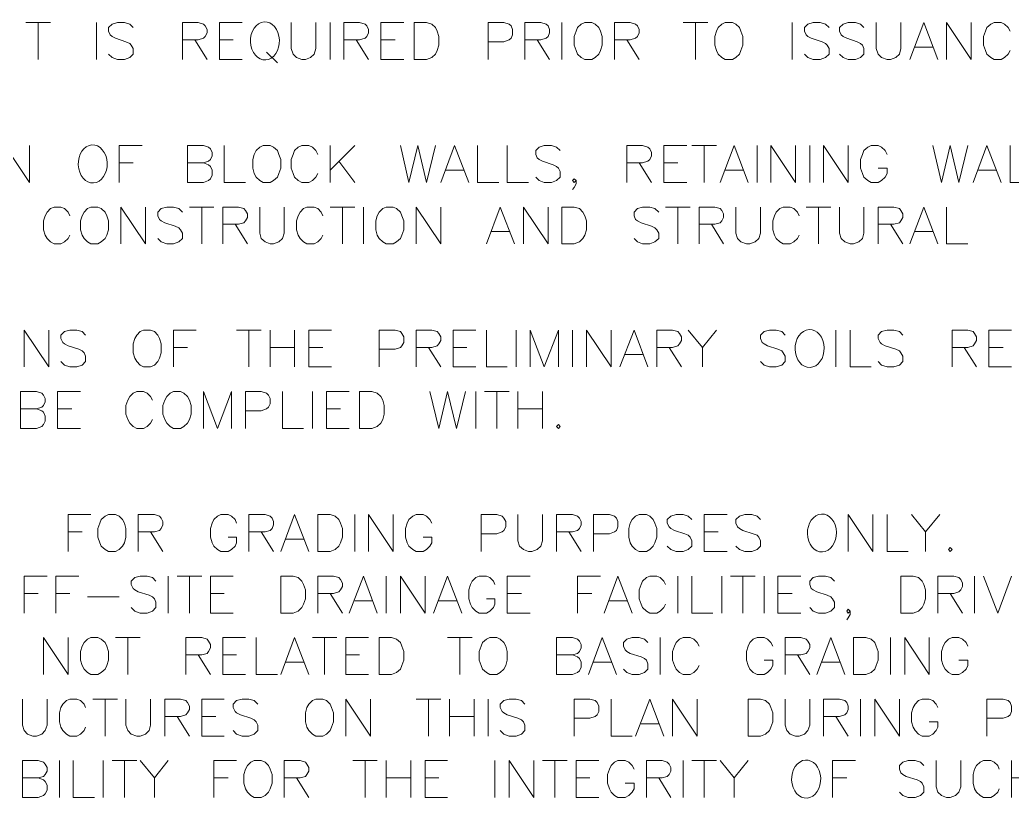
# Model space of a CAD drawing. Header units: millimetres. Extents: x -419 to 20046, y -14642 to 2638.
# Drawn here: x 3711.088 to 3713.239, y 917.948 to 919.64 of the extents above; entities that cross this region are included whole.
import ezdxf

# ---------------------------------------------------------------- set-up
doc = ezdxf.new("R2010")
doc.units = ezdxf.units.MM
doc.layers.add('PDF10_----TX03', color=7, linetype='Continuous')

msp = doc.modelspace()

# ---------------------------------------------------------------- linework, layer by layer
at = {"layer": 'PDF10_----TX03', "lineweight": 20}
for points in [[(3711.1013, 919.6342), (3711.1546, 919.6342)], [(3711.128, 919.6342), (3711.128, 919.5542)], [(3711.2538, 919.6342), (3711.2538, 919.5542)], [(3711.3338, 919.6234), (3711.3263, 919.6309), (3711.3146, 919.6342), (3711.2996, 919.6342), (3711.288, 919.6309), (3711.2805, 919.6234), (3711.2805, 919.6151), (3711.2838, 919.6076), (3711.288, 919.6042), (3711.2955, 919.6001), (3711.318, 919.5926), (3711.3263, 919.5884), (3711.3296, 919.5851), (3711.3338, 919.5776), (3711.3338, 919.5659), (3711.3263, 919.5584), (3711.3146, 919.5542), (3711.2996, 919.5542), (3711.288, 919.5584), (3711.2805, 919.5659)], [(3711.4405, 919.5542), (3711.4405, 919.6342), (3711.4747, 919.6342), (3711.4863, 919.6309), (3711.4897, 919.6267), (3711.4938, 919.6192), (3711.4938, 919.6117), (3711.4897, 919.6042), (3711.4863, 919.6001), (3711.4747, 919.5967), (3711.4405, 919.5967)], [(3711.5697, 919.5542), (3711.5205, 919.5542), (3711.5205, 919.6342), (3711.5697, 919.6342)], [(3711.6763, 919.6342), (3711.6763, 919.5776), (3711.6805, 919.5659), (3711.688, 919.5584), (3711.6997, 919.5542), (3711.7072, 919.5542), (3711.718, 919.5584), (3711.7263, 919.5659), (3711.7297, 919.5776), (3711.7297, 919.6342)], [(3711.7605, 919.6342), (3711.7605, 919.5542)], [(3711.7905, 919.5542), (3711.7905, 919.6342), (3711.8247, 919.6342), (3711.8364, 919.6309), (3711.8405, 919.6267), (3711.8439, 919.6192), (3711.8439, 919.6117), (3711.8405, 919.6042), (3711.8364, 919.6001), (3711.8247, 919.5967), (3711.7905, 919.5967)], [(3711.9205, 919.5542), (3711.8705, 919.5542), (3711.8705, 919.6342), (3711.9205, 919.6342)], [(3712.103, 919.5542), (3712.103, 919.6342), (3712.1372, 919.6342), (3712.1489, 919.6309), (3712.153, 919.6267), (3712.1564, 919.6192), (3712.1564, 919.6076), (3712.153, 919.6001), (3712.1489, 919.5967), (3712.1372, 919.5926), (3712.103, 919.5926)], [(3712.1831, 919.5542), (3712.1831, 919.6342), (3712.2172, 919.6342), (3712.2289, 919.6309), (3712.2331, 919.6267), (3712.2364, 919.6192), (3712.2364, 919.6117), (3712.2331, 919.6042), (3712.2289, 919.6001), (3712.2172, 919.5967), (3712.1831, 919.5967)], [(3712.2631, 919.6342), (3712.2631, 919.5542)], [(3712.3772, 919.5542), (3712.3772, 919.6342), (3712.4114, 919.6342), (3712.4231, 919.6309), (3712.4272, 919.6267), (3712.4306, 919.6192), (3712.4306, 919.6117), (3712.4272, 919.6042), (3712.4231, 919.6001), (3712.4114, 919.5967), (3712.3772, 919.5967)], [(3712.5264, 919.6342), (3712.5797, 919.6342)], [(3712.5531, 919.6342), (3712.5531, 919.5542)], [(3712.7623, 919.6342), (3712.7623, 919.5542)], [(3712.8423, 919.6234), (3712.8348, 919.6309), (3712.8231, 919.6342), (3712.8081, 919.6342), (3712.7964, 919.6309), (3712.7889, 919.6234), (3712.7889, 919.6151), (3712.7931, 919.6076), (3712.7964, 919.6042), (3712.8039, 919.6001), (3712.8273, 919.5926), (3712.8348, 919.5884), (3712.8381, 919.5851), (3712.8423, 919.5776), (3712.8423, 919.5659), (3712.8348, 919.5584), (3712.8231, 919.5542), (3712.8081, 919.5542), (3712.7964, 919.5584), (3712.7889, 919.5659)], [(3712.9181, 919.6234), (3712.9106, 919.6309), (3712.8998, 919.6342), (3712.8839, 919.6342), (3712.8731, 919.6309), (3712.8648, 919.6234), (3712.8648, 919.6151), (3712.8689, 919.6076), (3712.8731, 919.6042), (3712.8806, 919.6001), (3712.9031, 919.5926), (3712.9106, 919.5884), (3712.9148, 919.5851), (3712.9181, 919.5776), (3712.9181, 919.5659), (3712.9106, 919.5584), (3712.8998, 919.5542), (3712.8839, 919.5542), (3712.8731, 919.5584), (3712.8648, 919.5659)], [(3712.9448, 919.6342), (3712.9448, 919.5776), (3712.9489, 919.5659), (3712.9564, 919.5584), (3712.9681, 919.5542), (3712.9756, 919.5542), (3712.9873, 919.5584), (3712.9948, 919.5659), (3712.9981, 919.5776), (3712.9981, 919.6342)], [(3713.0173, 919.5542), (3713.0481, 919.6342), (3713.0781, 919.5542)], [(3713.0973, 919.5542), (3713.0973, 919.6342), (3713.1506, 919.5542), (3713.1506, 919.6342)], [(3713.2348, 919.6151), (3713.2306, 919.6234), (3713.2231, 919.6309), (3713.2156, 919.6342), (3713.2006, 919.6342), (3713.1931, 919.6309), (3713.1848, 919.6234), (3713.1815, 919.6151), (3713.1773, 919.6042), (3713.1773, 919.5851), (3713.1815, 919.5734), (3713.1848, 919.5659), (3713.1931, 919.5584), (3713.2006, 919.5542), (3713.2156, 919.5542), (3713.2231, 919.5584), (3713.2306, 919.5659), (3713.2348, 919.5734)], [(3711.4672, 919.5967), (3711.4938, 919.5542)], [(3711.5205, 919.5967), (3711.5505, 919.5967)], [(3711.8172, 919.5967), (3711.8439, 919.5542)], [(3711.8705, 919.5967), (3711.9014, 919.5967)], [(3712.2097, 919.5967), (3712.2364, 919.5542)], [(3712.4039, 919.5967), (3712.4306, 919.5542)], [(3711.623, 919.5701), (3711.6463, 919.5467)], [(3713.029, 919.5809), (3713.0673, 919.5809)], [(3711.0555, 919.2875), (3711.0555, 919.3675), (3711.1088, 919.2875), (3711.1088, 919.3675)], [(3711.303, 919.2875), (3711.303, 919.3675), (3711.353, 919.3675)], [(3711.4863, 919.33), (3711.4972, 919.3259), (3711.5013, 919.3217), (3711.5047, 919.3142), (3711.5047, 919.3034), (3711.5013, 919.295), (3711.4972, 919.2917), (3711.4863, 919.2875), (3711.4513, 919.2875), (3711.4513, 919.3675), (3711.4863, 919.3675), (3711.4972, 919.3642), (3711.5013, 919.36), (3711.5047, 919.3525), (3711.5047, 919.345), (3711.5013, 919.3375), (3711.4972, 919.3334), (3711.4863, 919.33), (3711.4513, 919.33)], [(3711.5313, 919.3675), (3711.5313, 919.2875), (3711.5772, 919.2875)], [(3711.7338, 919.3484), (3711.7297, 919.3567), (3711.7222, 919.3642), (3711.7147, 919.3675), (3711.6997, 919.3675), (3711.6913, 919.3642), (3711.6838, 919.3567), (3711.6805, 919.3484), (3711.6763, 919.3375), (3711.6763, 919.3184), (3711.6805, 919.3067), (3711.6838, 919.2992), (3711.6913, 919.2917), (3711.6997, 919.2875), (3711.7147, 919.2875), (3711.7222, 919.2917), (3711.7297, 919.2992), (3711.7338, 919.3067)], [(3711.7605, 919.3675), (3711.7605, 919.2875)], [(3711.8139, 919.3675), (3711.7605, 919.3142)], [(3711.913, 919.3675), (3711.9314, 919.2875), (3711.9505, 919.3675), (3711.9697, 919.2875), (3711.9889, 919.3675)], [(3712.0005, 919.2875), (3712.0305, 919.3675), (3712.0614, 919.2875)], [(3712.0805, 919.3675), (3712.0805, 919.2875), (3712.1264, 919.2875)], [(3712.1447, 919.3675), (3712.1447, 919.2875), (3712.1906, 919.2875)], [(3712.2597, 919.3567), (3712.2514, 919.3642), (3712.2406, 919.3675), (3712.2247, 919.3675), (3712.2139, 919.3642), (3712.2064, 919.3567), (3712.2064, 919.3484), (3712.2097, 919.3409), (3712.2139, 919.3375), (3712.2214, 919.3334), (3712.2439, 919.3259), (3712.2514, 919.3217), (3712.2556, 919.3184), (3712.2597, 919.3109), (3712.2597, 919.2992), (3712.2514, 919.2917), (3712.2406, 919.2875), (3712.2247, 919.2875), (3712.2139, 919.2917), (3712.2064, 919.2992)], [(3712.4039, 919.2875), (3712.4039, 919.3675), (3712.4381, 919.3675), (3712.4497, 919.3642), (3712.4539, 919.36), (3712.4572, 919.3525), (3712.4572, 919.345), (3712.4539, 919.3375), (3712.4497, 919.3334), (3712.4381, 919.33), (3712.4039, 919.33)], [(3712.5339, 919.2875), (3712.4839, 919.2875), (3712.4839, 919.3675), (3712.5339, 919.3675)], [(3712.5447, 919.3675), (3712.5981, 919.3675)], [(3712.5714, 919.3675), (3712.5714, 919.2875)], [(3712.6064, 919.2875), (3712.6364, 919.3675), (3712.6673, 919.2875)], [(3712.6864, 919.3675), (3712.6864, 919.2875)], [(3712.7164, 919.2875), (3712.7164, 919.3675), (3712.7698, 919.2875), (3712.7698, 919.3675)], [(3712.8006, 919.3675), (3712.8006, 919.2875)], [(3712.8306, 919.2875), (3712.8306, 919.3675), (3712.8839, 919.2875), (3712.8839, 919.3675)], [(3712.9681, 919.3484), (3712.9639, 919.3567), (3712.9564, 919.3642), (3712.9489, 919.3675), (3712.9339, 919.3675), (3712.9264, 919.3642), (3712.9181, 919.3567), (3712.9148, 919.3484), (3712.9106, 919.3375), (3712.9106, 919.3184), (3712.9148, 919.3067), (3712.9181, 919.2992), (3712.9264, 919.2917), (3712.9339, 919.2875), (3712.9489, 919.2875), (3712.9564, 919.2917), (3712.9639, 919.2992), (3712.9681, 919.3067), (3712.9681, 919.3184), (3712.9489, 919.3184)], [(3713.0673, 919.3675), (3713.0865, 919.2875), (3713.1048, 919.3675), (3713.124, 919.2875), (3713.1431, 919.3675)], [(3713.1548, 919.2875), (3713.1848, 919.3675), (3713.2156, 919.2875)], [(3713.2348, 919.3675), (3713.2348, 919.2875), (3713.2806, 919.2875)], [(3711.303, 919.33), (3711.3338, 919.33)], [(3711.7797, 919.3334), (3711.8139, 919.2875)], [(3712.4306, 919.33), (3712.4572, 919.2875)], [(3712.4839, 919.33), (3712.5147, 919.33)], [(3712.0114, 919.3142), (3712.0497, 919.3142)], [(3712.6173, 919.3142), (3712.6556, 919.3142)], [(3713.1665, 919.3142), (3713.204, 919.3142)], [(3712.2939, 919.2917), (3712.2897, 919.2875), (3712.2864, 919.2917), (3712.2897, 919.295), (3712.2939, 919.2917), (3712.2939, 919.2842), (3712.2897, 919.2767), (3712.2864, 919.2725)], [(3711.1963, 919.215), (3711.193, 919.2234), (3711.1846, 919.2309), (3711.1771, 919.2342), (3711.1621, 919.2342), (3711.1546, 919.2309), (3711.1471, 919.2234), (3711.143, 919.215), (3711.1396, 919.2042), (3711.1396, 919.185), (3711.143, 919.1734), (3711.1471, 919.1659), (3711.1546, 919.1584), (3711.1621, 919.1542), (3711.1771, 919.1542), (3711.1846, 919.1584), (3711.193, 919.1659), (3711.1963, 919.1734)], [(3711.3071, 919.1542), (3711.3071, 919.2342), (3711.3605, 919.1542), (3711.3605, 919.2342)], [(3711.4405, 919.2234), (3711.433, 919.2309), (3711.4213, 919.2342), (3711.4063, 919.2342), (3711.3947, 919.2309), (3711.3872, 919.2234), (3711.3872, 919.215), (3711.3905, 919.2075), (3711.3947, 919.2042), (3711.4022, 919.2), (3711.4247, 919.1925), (3711.433, 919.1892), (3711.4363, 919.185), (3711.4405, 919.1775), (3711.4405, 919.1659), (3711.433, 919.1584), (3711.4213, 919.1542), (3711.4063, 919.1542), (3711.3947, 919.1584), (3711.3872, 919.1659)], [(3711.4555, 919.2342), (3711.5088, 919.2342)], [(3711.4822, 919.2342), (3711.4822, 919.1542)], [(3711.528, 919.1542), (3711.528, 919.2342), (3711.5622, 919.2342), (3711.5738, 919.2309), (3711.5772, 919.2267), (3711.5813, 919.2192), (3711.5813, 919.2117), (3711.5772, 919.2042), (3711.5738, 919.2), (3711.5622, 919.1967), (3711.528, 919.1967)], [(3711.608, 919.2342), (3711.608, 919.1775), (3711.6113, 919.1659), (3711.6197, 919.1584), (3711.6305, 919.1542), (3711.638, 919.1542), (3711.6497, 919.1584), (3711.6572, 919.1659), (3711.6613, 919.1775), (3711.6613, 919.2342)], [(3711.7447, 919.215), (3711.7413, 919.2234), (3711.7338, 919.2309), (3711.7263, 919.2342), (3711.7105, 919.2342), (3711.703, 919.2309), (3711.6955, 919.2234), (3711.6913, 919.215), (3711.688, 919.2042), (3711.688, 919.185), (3711.6913, 919.1734), (3711.6955, 919.1659), (3711.703, 919.1584), (3711.7105, 919.1542), (3711.7263, 919.1542), (3711.7338, 919.1584), (3711.7413, 919.1659), (3711.7447, 919.1734)], [(3711.7605, 919.2342), (3711.8139, 919.2342)], [(3711.7872, 919.2342), (3711.7872, 919.1542)], [(3711.833, 919.2342), (3711.833, 919.1542)], [(3711.9472, 919.1542), (3711.9472, 919.2342), (3712.0005, 919.1542), (3712.0005, 919.2342)], [(3712.0997, 919.1542), (3712.1297, 919.2342), (3712.1605, 919.1542)], [(3712.1797, 919.1542), (3712.1797, 919.2342), (3712.2331, 919.1542), (3712.2331, 919.2342)], [(3712.4731, 919.2234), (3712.4647, 919.2309), (3712.4539, 919.2342), (3712.4381, 919.2342), (3712.4272, 919.2309), (3712.4197, 919.2234), (3712.4197, 919.215), (3712.4231, 919.2075), (3712.4272, 919.2042), (3712.4347, 919.2), (3712.4572, 919.1925), (3712.4647, 919.1892), (3712.4689, 919.185), (3712.4731, 919.1775), (3712.4731, 919.1659), (3712.4647, 919.1584), (3712.4539, 919.1542), (3712.4381, 919.1542), (3712.4272, 919.1584), (3712.4197, 919.1659)], [(3712.4881, 919.2342), (3712.5414, 919.2342)], [(3712.5147, 919.2342), (3712.5147, 919.1542)], [(3712.5606, 919.1542), (3712.5606, 919.2342), (3712.5948, 919.2342), (3712.6064, 919.2309), (3712.6098, 919.2267), (3712.6139, 919.2192), (3712.6139, 919.2117), (3712.6098, 919.2042), (3712.6064, 919.2), (3712.5948, 919.1967), (3712.5606, 919.1967)], [(3712.6406, 919.2342), (3712.6406, 919.1775), (3712.6439, 919.1659), (3712.6514, 919.1584), (3712.6631, 919.1542), (3712.6706, 919.1542), (3712.6823, 919.1584), (3712.6898, 919.1659), (3712.6939, 919.1775), (3712.6939, 919.2342)], [(3712.7773, 919.215), (3712.7739, 919.2234), (3712.7664, 919.2309), (3712.7581, 919.2342), (3712.7431, 919.2342), (3712.7356, 919.2309), (3712.7281, 919.2234), (3712.7239, 919.215), (3712.7206, 919.2042), (3712.7206, 919.185), (3712.7239, 919.1734), (3712.7281, 919.1659), (3712.7356, 919.1584), (3712.7431, 919.1542), (3712.7581, 919.1542), (3712.7664, 919.1584), (3712.7739, 919.1659), (3712.7773, 919.1734)], [(3712.7931, 919.2342), (3712.8464, 919.2342)], [(3712.8198, 919.2342), (3712.8198, 919.1542)], [(3712.8648, 919.2342), (3712.8648, 919.1775), (3712.8689, 919.1659), (3712.8764, 919.1584), (3712.8881, 919.1542), (3712.8956, 919.1542), (3712.9073, 919.1584), (3712.9148, 919.1659), (3712.9181, 919.1775), (3712.9181, 919.2342)], [(3712.9489, 919.1542), (3712.9489, 919.2342), (3712.9831, 919.2342), (3712.9948, 919.2309), (3712.9981, 919.2267), (3713.0023, 919.2192), (3713.0023, 919.2117), (3712.9981, 919.2042), (3712.9948, 919.2), (3712.9831, 919.1967), (3712.9489, 919.1967)], [(3713.0173, 919.1542), (3713.0481, 919.2342), (3713.0781, 919.1542)], [(3713.0973, 919.2342), (3713.0973, 919.1542), (3713.1431, 919.1542)], [(3711.5547, 919.1967), (3711.5813, 919.1542)], [(3712.5872, 919.1967), (3712.6139, 919.1542)], [(3712.9756, 919.1967), (3713.0023, 919.1542)], [(3712.1105, 919.1809), (3712.1489, 919.1809)], [(3713.029, 919.1809), (3713.0673, 919.1809)], [(3711.0971, 918.8875), (3711.0971, 918.9675), (3711.1505, 918.8875), (3711.1505, 918.9675)], [(3711.2305, 918.9567), (3711.223, 918.9642), (3711.2113, 918.9675), (3711.1963, 918.9675), (3711.1846, 918.9642), (3711.1771, 918.9567), (3711.1771, 918.9492), (3711.1813, 918.9408), (3711.1846, 918.9375), (3711.193, 918.9333), (3711.2155, 918.9258), (3711.223, 918.9225), (3711.2271, 918.9183), (3711.2305, 918.9108), (3711.2305, 918.8992), (3711.223, 918.8917), (3711.2113, 918.8875), (3711.1963, 918.8875), (3711.1846, 918.8917), (3711.1771, 918.8992)], [(3711.4213, 918.8875), (3711.4213, 918.9675), (3711.4705, 918.9675)], [(3711.558, 918.9675), (3711.6113, 918.9675)], [(3711.5847, 918.9675), (3711.5847, 918.8875)], [(3711.6305, 918.9675), (3711.6305, 918.8875)], [(3711.6838, 918.9675), (3711.6838, 918.8875)], [(3711.7639, 918.8875), (3711.7147, 918.8875), (3711.7147, 918.9675), (3711.7639, 918.9675)], [(3711.8672, 918.8875), (3711.8672, 918.9675), (3711.9014, 918.9675), (3711.913, 918.9642), (3711.9164, 918.96), (3711.9205, 918.9525), (3711.9205, 918.9408), (3711.9164, 918.9333), (3711.913, 918.93), (3711.9014, 918.9258), (3711.8672, 918.9258)], [(3711.9472, 918.8875), (3711.9472, 918.9675), (3711.9814, 918.9675), (3711.993, 918.9642), (3711.9964, 918.96), (3712.0005, 918.9525), (3712.0005, 918.945), (3711.9964, 918.9375), (3711.993, 918.9333), (3711.9814, 918.93), (3711.9472, 918.93)], [(3712.0764, 918.8875), (3712.0272, 918.8875), (3712.0272, 918.9675), (3712.0764, 918.9675)], [(3712.0997, 918.9675), (3712.0997, 918.8875), (3712.1447, 918.8875)], [(3712.1639, 918.9675), (3712.1639, 918.8875)], [(3712.1947, 918.8875), (3712.1947, 918.9675), (3712.2247, 918.8875), (3712.2556, 918.9675), (3712.2556, 918.8875)], [(3712.2864, 918.9675), (3712.2864, 918.8875)], [(3712.3164, 918.8875), (3712.3164, 918.9675), (3712.3697, 918.8875), (3712.3697, 918.9675)], [(3712.3889, 918.8875), (3712.4197, 918.9675), (3712.4497, 918.8875)], [(3712.4689, 918.8875), (3712.4689, 918.9675), (3712.5031, 918.9675), (3712.5147, 918.9642), (3712.5181, 918.96), (3712.5222, 918.9525), (3712.5222, 918.945), (3712.5181, 918.9375), (3712.5147, 918.9333), (3712.5031, 918.93), (3712.4689, 918.93)], [(3712.5372, 918.9675), (3712.5681, 918.93), (3712.5681, 918.8875)], [(3712.5981, 918.9675), (3712.5681, 918.93)], [(3712.7473, 918.9567), (3712.7398, 918.9642), (3712.7281, 918.9675), (3712.7131, 918.9675), (3712.7014, 918.9642), (3712.6939, 918.9567), (3712.6939, 918.9492), (3712.6973, 918.9408), (3712.7014, 918.9375), (3712.7089, 918.9333), (3712.7314, 918.9258), (3712.7398, 918.9225), (3712.7431, 918.9183), (3712.7473, 918.9108), (3712.7473, 918.8992), (3712.7398, 918.8917), (3712.7281, 918.8875), (3712.7131, 918.8875), (3712.7014, 918.8917), (3712.6939, 918.8992)], [(3712.8573, 918.9675), (3712.8573, 918.8875)], [(3712.8881, 918.9675), (3712.8881, 918.8875), (3712.9339, 918.8875)], [(3713.0023, 918.9567), (3712.9948, 918.9642), (3712.9831, 918.9675), (3712.9681, 918.9675), (3712.9564, 918.9642), (3712.9489, 918.9567), (3712.9489, 918.9492), (3712.9531, 918.9408), (3712.9564, 918.9375), (3712.9639, 918.9333), (3712.9873, 918.9258), (3712.9948, 918.9225), (3712.9981, 918.9183), (3713.0023, 918.9108), (3713.0023, 918.8992), (3712.9948, 918.8917), (3712.9831, 918.8875), (3712.9681, 918.8875), (3712.9564, 918.8917), (3712.9489, 918.8992)], [(3713.109, 918.8875), (3713.109, 918.9675), (3713.1431, 918.9675), (3713.1548, 918.9642), (3713.1581, 918.96), (3713.1623, 918.9525), (3713.1623, 918.945), (3713.1581, 918.9375), (3713.1548, 918.9333), (3713.1431, 918.93), (3713.109, 918.93)], [(3713.2381, 918.8875), (3713.189, 918.8875), (3713.189, 918.9675), (3713.2381, 918.9675)], [(3711.4213, 918.93), (3711.4513, 918.93)], [(3711.6305, 918.93), (3711.6838, 918.93)], [(3711.7147, 918.93), (3711.7447, 918.93)], [(3711.9739, 918.93), (3712.0005, 918.8875)], [(3712.0272, 918.93), (3712.0572, 918.93)], [(3712.4956, 918.93), (3712.5222, 918.8875)], [(3713.1356, 918.93), (3713.1623, 918.8875)], [(3713.189, 918.93), (3713.2198, 918.93)], [(3712.4006, 918.9142), (3712.4381, 918.9142)], [(3711.1238, 918.7967), (3711.1355, 918.7925), (3711.1396, 918.7892), (3711.143, 918.7808), (3711.143, 918.77), (3711.1396, 918.7625), (3711.1355, 918.7583), (3711.1238, 918.7542), (3711.0896, 918.7542), (3711.0896, 918.8342), (3711.1238, 918.8342), (3711.1355, 918.8308), (3711.1396, 918.8267), (3711.143, 918.8192), (3711.143, 918.8117), (3711.1396, 918.8042), (3711.1355, 918.8), (3711.1238, 918.7967), (3711.0896, 918.7967)], [(3711.2196, 918.7542), (3711.1696, 918.7542), (3711.1696, 918.8342), (3711.2196, 918.8342)], [(3711.3755, 918.8158), (3711.3713, 918.8233), (3711.3638, 918.8308), (3711.3563, 918.8342), (3711.3413, 918.8342), (3711.3338, 918.8308), (3711.3263, 918.8233), (3711.3221, 918.8158), (3711.318, 918.8042), (3711.318, 918.785), (3711.3221, 918.7733), (3711.3263, 918.7658), (3711.3338, 918.7583), (3711.3413, 918.7542), (3711.3563, 918.7542), (3711.3638, 918.7583), (3711.3713, 918.7658), (3711.3755, 918.7733)], [(3711.4863, 918.7542), (3711.4863, 918.8342), (3711.5163, 918.7542), (3711.5472, 918.8342), (3711.5472, 918.7542)], [(3711.5772, 918.7542), (3711.5772, 918.8342), (3711.6113, 918.8342), (3711.623, 918.8308), (3711.6272, 918.8267), (3711.6305, 918.8192), (3711.6305, 918.8075), (3711.6272, 918.8), (3711.623, 918.7967), (3711.6113, 918.7925), (3711.5772, 918.7925)], [(3711.6572, 918.8342), (3711.6572, 918.7542), (3711.703, 918.7542)], [(3711.7222, 918.8342), (3711.7222, 918.7542)], [(3711.8022, 918.7542), (3711.753, 918.7542), (3711.753, 918.8342), (3711.8022, 918.8342)], [(3711.9772, 918.8342), (3711.9964, 918.7542), (3712.0155, 918.8342), (3712.0347, 918.7542), (3712.0539, 918.8342)], [(3712.0764, 918.8342), (3712.0764, 918.7542)], [(3712.0955, 918.8342), (3712.1489, 918.8342)], [(3712.1222, 918.8342), (3712.1222, 918.7542)], [(3712.168, 918.8342), (3712.168, 918.7542)], [(3712.2214, 918.8342), (3712.2214, 918.7542)], [(3711.1696, 918.7967), (3711.2005, 918.7967)], [(3711.753, 918.7967), (3711.783, 918.7967)], [(3712.168, 918.7967), (3712.2214, 918.7967)], [(3711.193, 918.4875), (3711.193, 918.5675), (3711.2421, 918.5675)], [(3711.3447, 918.4875), (3711.3447, 918.5675), (3711.3797, 918.5675), (3711.3905, 918.5641), (3711.3947, 918.56), (3711.398, 918.5525), (3711.398, 918.545), (3711.3947, 918.5375), (3711.3905, 918.5333), (3711.3797, 918.53), (3711.3447, 918.53)], [(3711.558, 918.5491), (3711.5547, 918.5566), (3711.5472, 918.5641), (3711.5397, 918.5675), (3711.5238, 918.5675), (3711.5163, 918.5641), (3711.5088, 918.5566), (3711.5047, 918.5491), (3711.5013, 918.5375), (3711.5013, 918.5183), (3711.5047, 918.5066), (3711.5088, 918.4991), (3711.5163, 918.4916), (3711.5238, 918.4875), (3711.5397, 918.4875), (3711.5472, 918.4916), (3711.5547, 918.4991), (3711.558, 918.5066), (3711.558, 918.5183), (3711.5397, 918.5183)], [(3711.5847, 918.4875), (3711.5847, 918.5675), (3711.6197, 918.5675), (3711.6305, 918.5641), (3711.6347, 918.56), (3711.638, 918.5525), (3711.638, 918.545), (3711.6347, 918.5375), (3711.6305, 918.5333), (3711.6197, 918.53), (3711.5847, 918.53)], [(3711.6538, 918.4875), (3711.6838, 918.5675), (3711.7147, 918.4875)], [(3711.8139, 918.5675), (3711.8139, 918.4875)], [(3711.8439, 918.4875), (3711.8439, 918.5675), (3711.8972, 918.4875), (3711.8972, 918.5675)], [(3711.9814, 918.5491), (3711.9772, 918.5566), (3711.9697, 918.5641), (3711.9622, 918.5675), (3711.9472, 918.5675), (3711.9397, 918.5641), (3711.9314, 918.5566), (3711.928, 918.5491), (3711.9239, 918.5375), (3711.9239, 918.5183), (3711.928, 918.5066), (3711.9314, 918.4991), (3711.9397, 918.4916), (3711.9472, 918.4875), (3711.9622, 918.4875), (3711.9697, 918.4916), (3711.9772, 918.4991), (3711.9814, 918.5066), (3711.9814, 918.5183), (3711.9622, 918.5183)], [(3712.088, 918.4875), (3712.088, 918.5675), (3712.1222, 918.5675), (3712.1339, 918.5641), (3712.1372, 918.56), (3712.1414, 918.5525), (3712.1414, 918.5408), (3712.1372, 918.5333), (3712.1339, 918.53), (3712.1222, 918.5258), (3712.088, 918.5258)], [(3712.168, 918.5675), (3712.168, 918.5108), (3712.1714, 918.4991), (3712.1797, 918.4916), (3712.1906, 918.4875), (3712.1981, 918.4875), (3712.2097, 918.4916), (3712.2172, 918.4991), (3712.2214, 918.5108), (3712.2214, 918.5675)], [(3712.2514, 918.4875), (3712.2514, 918.5675), (3712.2864, 918.5675), (3712.2972, 918.5641), (3712.3014, 918.56), (3712.3047, 918.5525), (3712.3047, 918.545), (3712.3014, 918.5375), (3712.2972, 918.5333), (3712.2864, 918.53), (3712.2514, 918.53)], [(3712.3314, 918.4875), (3712.3314, 918.5675), (3712.3664, 918.5675), (3712.3772, 918.5641), (3712.3814, 918.56), (3712.3847, 918.5525), (3712.3847, 918.5408), (3712.3814, 918.5333), (3712.3772, 918.53), (3712.3664, 918.5258), (3712.3314, 918.5258)], [(3712.5447, 918.5566), (3712.5372, 918.5641), (3712.5264, 918.5675), (3712.5106, 918.5675), (3712.4997, 918.5641), (3712.4914, 918.5566), (3712.4914, 918.5491), (3712.4956, 918.5408), (3712.4997, 918.5375), (3712.5072, 918.5333), (3712.5297, 918.5258), (3712.5372, 918.5225), (3712.5414, 918.5183), (3712.5447, 918.5108), (3712.5447, 918.4991), (3712.5372, 918.4916), (3712.5264, 918.4875), (3712.5106, 918.4875), (3712.4997, 918.4916), (3712.4914, 918.4991)], [(3712.6214, 918.4875), (3712.5714, 918.4875), (3712.5714, 918.5675), (3712.6214, 918.5675)], [(3712.6939, 918.5566), (3712.6864, 918.5641), (3712.6748, 918.5675), (3712.6598, 918.5675), (3712.6481, 918.5641), (3712.6406, 918.5566), (3712.6406, 918.5491), (3712.6439, 918.5408), (3712.6481, 918.5375), (3712.6556, 918.5333), (3712.6781, 918.5258), (3712.6864, 918.5225), (3712.6898, 918.5183), (3712.6939, 918.5108), (3712.6939, 918.4991), (3712.6864, 918.4916), (3712.6748, 918.4875), (3712.6598, 918.4875), (3712.6481, 918.4916), (3712.6406, 918.4991)], [(3712.8839, 918.4875), (3712.8839, 918.5675), (3712.9373, 918.4875), (3712.9373, 918.5675)], [(3712.9681, 918.5675), (3712.9681, 918.4875), (3713.014, 918.4875)], [(3713.0215, 918.5675), (3713.0515, 918.53), (3713.0515, 918.4875)], [(3713.0823, 918.5675), (3713.0515, 918.53)], [(3711.193, 918.53), (3711.223, 918.53)], [(3711.3713, 918.53), (3711.398, 918.4875)], [(3711.6113, 918.53), (3711.638, 918.4875)], [(3712.2781, 918.53), (3712.3047, 918.4875)], [(3712.5714, 918.53), (3712.6023, 918.53)], [(3711.6647, 918.5141), (3711.703, 918.5141)], [(3711.0971, 918.3541), (3711.0971, 918.4341), (3711.1471, 918.4341)], [(3711.1663, 918.3541), (3711.1663, 918.4341), (3711.2155, 918.4341)], [(3711.383, 918.4233), (3711.3755, 918.4308), (3711.3638, 918.4341), (3711.3488, 918.4341), (3711.3371, 918.4308), (3711.3296, 918.4233), (3711.3296, 918.4158), (3711.3338, 918.4075), (3711.3371, 918.4041), (3711.3447, 918.4), (3711.368, 918.3925), (3711.3755, 918.3891), (3711.3797, 918.385), (3711.383, 918.3775), (3711.383, 918.3658), (3711.3755, 918.3583), (3711.3638, 918.3541), (3711.3488, 918.3541), (3711.3371, 918.3583), (3711.3296, 918.3658)], [(3711.4097, 918.4341), (3711.4097, 918.3541)], [(3711.4288, 918.4341), (3711.4822, 918.4341)], [(3711.4555, 918.4341), (3711.4555, 918.3541)], [(3711.5505, 918.3541), (3711.5013, 918.3541), (3711.5013, 918.4341), (3711.5505, 918.4341)], [(3711.7338, 918.3541), (3711.7338, 918.4341), (3711.768, 918.4341), (3711.7797, 918.4308), (3711.783, 918.4266), (3711.7872, 918.4191), (3711.7872, 918.4116), (3711.783, 918.4041), (3711.7797, 918.4), (3711.768, 918.3966), (3711.7338, 918.3966)], [(3711.8022, 918.3541), (3711.833, 918.4341), (3711.863, 918.3541)], [(3711.8822, 918.4341), (3711.8822, 918.3541)], [(3711.913, 918.3541), (3711.913, 918.4341), (3711.9664, 918.3541), (3711.9664, 918.4341)], [(3711.9847, 918.3541), (3712.0155, 918.4341), (3712.0464, 918.3541)], [(3712.118, 918.4158), (3712.1147, 918.4233), (3712.1072, 918.4308), (3712.0997, 918.4341), (3712.0839, 918.4341), (3712.0764, 918.4308), (3712.0689, 918.4233), (3712.0647, 918.4158), (3712.0614, 918.4041), (3712.0614, 918.385), (3712.0647, 918.3733), (3712.0689, 918.3658), (3712.0764, 918.3583), (3712.0839, 918.3541), (3712.0997, 918.3541), (3712.1072, 918.3583), (3712.1147, 918.3658), (3712.118, 918.3733), (3712.118, 918.385), (3712.0997, 918.385)], [(3712.1947, 918.3541), (3712.1447, 918.3541), (3712.1447, 918.4341), (3712.1947, 918.4341)], [(3712.2972, 918.3541), (3712.2972, 918.4341), (3712.3472, 918.4341)], [(3712.3547, 918.3541), (3712.3847, 918.4341), (3712.4156, 918.3541)], [(3712.4881, 918.4158), (3712.4839, 918.4233), (3712.4764, 918.4308), (3712.4689, 918.4341), (3712.4539, 918.4341), (3712.4464, 918.4308), (3712.4381, 918.4233), (3712.4347, 918.4158), (3712.4306, 918.4041), (3712.4306, 918.385), (3712.4347, 918.3733), (3712.4381, 918.3658), (3712.4464, 918.3583), (3712.4539, 918.3541), (3712.4689, 918.3541), (3712.4764, 918.3583), (3712.4839, 918.3658), (3712.4881, 918.3733)], [(3712.5147, 918.4341), (3712.5147, 918.3541)], [(3712.5447, 918.4341), (3712.5447, 918.3541), (3712.5906, 918.3541)], [(3712.6098, 918.4341), (3712.6098, 918.3541)], [(3712.6289, 918.4341), (3712.6823, 918.4341)], [(3712.6556, 918.4341), (3712.6556, 918.3541)], [(3712.7014, 918.4341), (3712.7014, 918.3541)], [(3712.7814, 918.3541), (3712.7314, 918.3541), (3712.7314, 918.4341), (3712.7814, 918.4341)], [(3712.8539, 918.4233), (3712.8464, 918.4308), (3712.8348, 918.4341), (3712.8198, 918.4341), (3712.8081, 918.4308), (3712.8006, 918.4233), (3712.8006, 918.4158), (3712.8039, 918.4075), (3712.8081, 918.4041), (3712.8156, 918.4), (3712.8381, 918.3925), (3712.8464, 918.3891), (3712.8498, 918.385), (3712.8539, 918.3775), (3712.8539, 918.3658), (3712.8464, 918.3583), (3712.8348, 918.3541), (3712.8198, 918.3541), (3712.8081, 918.3583), (3712.8006, 918.3658)], [(3713.0781, 918.3541), (3713.0781, 918.4341), (3713.1131, 918.4341), (3713.124, 918.4308), (3713.1281, 918.4266), (3713.1315, 918.4191), (3713.1315, 918.4116), (3713.1281, 918.4041), (3713.124, 918.4), (3713.1131, 918.3966), (3713.0781, 918.3966)], [(3713.1581, 918.4341), (3713.1581, 918.3541)], [(3713.1773, 918.4341), (3713.2081, 918.3541), (3713.2381, 918.4341)], [(3711.0971, 918.3966), (3711.128, 918.3966)], [(3711.1663, 918.3966), (3711.1963, 918.3966)], [(3711.2346, 918.3891), (3711.303, 918.3891)], [(3711.5013, 918.3966), (3711.5313, 918.3966)], [(3711.7605, 918.3966), (3711.7872, 918.3541)], [(3711.8139, 918.3808), (3711.8514, 918.3808)], [(3711.9964, 918.3808), (3712.0347, 918.3808)], [(3712.1447, 918.3966), (3712.1756, 918.3966)], [(3712.2972, 918.3966), (3712.3281, 918.3966)], [(3712.3664, 918.3808), (3712.4039, 918.3808)], [(3712.7314, 918.3966), (3712.7623, 918.3966)], [(3713.1048, 918.3966), (3713.1315, 918.3541)], [(3712.8881, 918.3583), (3712.8839, 918.3541), (3712.8806, 918.3583), (3712.8839, 918.3625), (3712.8881, 918.3583), (3712.8881, 918.3508), (3712.8839, 918.3433), (3712.8806, 918.3391)], [(3711.1396, 918.2208), (3711.1396, 918.3008), (3711.193, 918.2208), (3711.193, 918.3008)], [(3711.2955, 918.3008), (3711.3488, 918.3008)], [(3711.3221, 918.3008), (3711.3221, 918.2208)], [(3711.448, 918.2208), (3711.448, 918.3008), (3711.4822, 918.3008), (3711.4938, 918.2975), (3711.4972, 918.2933), (3711.5013, 918.2858), (3711.5013, 918.2783), (3711.4972, 918.2708), (3711.4938, 918.2666), (3711.4822, 918.2633), (3711.448, 918.2633)], [(3711.5772, 918.2208), (3711.528, 918.2208), (3711.528, 918.3008), (3711.5772, 918.3008)], [(3711.6005, 918.3008), (3711.6005, 918.2208), (3711.6463, 918.2208)], [(3711.6538, 918.2208), (3711.6838, 918.3008), (3711.7147, 918.2208)], [(3711.7222, 918.3008), (3711.7755, 918.3008)], [(3711.7488, 918.3008), (3711.7488, 918.2208)], [(3711.8439, 918.2208), (3711.7947, 918.2208), (3711.7947, 918.3008), (3711.8439, 918.3008)], [(3712.0155, 918.3008), (3712.0689, 918.3008)], [(3712.0422, 918.3008), (3712.0422, 918.2208)], [(3712.2864, 918.2633), (3712.2972, 918.2591), (3712.3014, 918.2558), (3712.3047, 918.2475), (3712.3047, 918.2366), (3712.3014, 918.2291), (3712.2972, 918.225), (3712.2864, 918.2208), (3712.2514, 918.2208), (3712.2514, 918.3008), (3712.2864, 918.3008), (3712.2972, 918.2975), (3712.3014, 918.2933), (3712.3047, 918.2858), (3712.3047, 918.2783), (3712.3014, 918.2708), (3712.2972, 918.2666), (3712.2864, 918.2633), (3712.2514, 918.2633)], [(3712.3206, 918.2208), (3712.3506, 918.3008), (3712.3814, 918.2208)], [(3712.4497, 918.29), (3712.4422, 918.2975), (3712.4306, 918.3008), (3712.4156, 918.3008), (3712.4039, 918.2975), (3712.3964, 918.29), (3712.3964, 918.2825), (3712.4006, 918.2741), (3712.4039, 918.2708), (3712.4114, 918.2666), (3712.4347, 918.2591), (3712.4422, 918.2558), (3712.4464, 918.2516), (3712.4497, 918.2441), (3712.4497, 918.2325), (3712.4422, 918.225), (3712.4306, 918.2208), (3712.4156, 918.2208), (3712.4039, 918.225), (3712.3964, 918.2325)], [(3712.4764, 918.3008), (3712.4764, 918.2208)], [(3712.5606, 918.2825), (3712.5564, 918.29), (3712.5489, 918.2975), (3712.5414, 918.3008), (3712.5264, 918.3008), (3712.5181, 918.2975), (3712.5106, 918.29), (3712.5072, 918.2825), (3712.5031, 918.2708), (3712.5031, 918.2516), (3712.5072, 918.24), (3712.5106, 918.2325), (3712.5181, 918.225), (3712.5264, 918.2208), (3712.5414, 918.2208), (3712.5489, 918.225), (3712.5564, 918.2325), (3712.5606, 918.24)], [(3712.7206, 918.2825), (3712.7164, 918.29), (3712.7089, 918.2975), (3712.7014, 918.3008), (3712.6864, 918.3008), (3712.6781, 918.2975), (3712.6706, 918.29), (3712.6673, 918.2825), (3712.6631, 918.2708), (3712.6631, 918.2516), (3712.6673, 918.24), (3712.6706, 918.2325), (3712.6781, 918.225), (3712.6864, 918.2208), (3712.7014, 918.2208), (3712.7089, 918.225), (3712.7164, 918.2325), (3712.7206, 918.24), (3712.7206, 918.2516), (3712.7014, 918.2516)], [(3712.7473, 918.2208), (3712.7473, 918.3008), (3712.7814, 918.3008), (3712.7931, 918.2975), (3712.7964, 918.2933), (3712.8006, 918.2858), (3712.8006, 918.2783), (3712.7964, 918.2708), (3712.7931, 918.2666), (3712.7814, 918.2633), (3712.7473, 918.2633)], [(3712.8156, 918.2208), (3712.8464, 918.3008), (3712.8764, 918.2208)], [(3712.9756, 918.3008), (3712.9756, 918.2208)], [(3713.0065, 918.2208), (3713.0065, 918.3008), (3713.0598, 918.2208), (3713.0598, 918.3008)], [(3713.1431, 918.2825), (3713.1398, 918.29), (3713.1315, 918.2975), (3713.124, 918.3008), (3713.109, 918.3008), (3713.1015, 918.2975), (3713.094, 918.29), (3713.0898, 918.2825), (3713.0865, 918.2708), (3713.0865, 918.2516), (3713.0898, 918.24), (3713.094, 918.2325), (3713.1015, 918.225), (3713.109, 918.2208), (3713.124, 918.2208), (3713.1315, 918.225), (3713.1398, 918.2325), (3713.1431, 918.24), (3713.1431, 918.2516), (3713.124, 918.2516)], [(3711.4747, 918.2633), (3711.5013, 918.2208)], [(3711.528, 918.2633), (3711.558, 918.2633)], [(3711.7947, 918.2633), (3711.8247, 918.2633)], [(3712.7739, 918.2633), (3712.8006, 918.2208)], [(3711.6647, 918.2475), (3711.703, 918.2475)], [(3712.3314, 918.2475), (3712.3697, 918.2475)], [(3712.8273, 918.2475), (3712.8648, 918.2475)], [(3711.0938, 918.1674), (3711.0938, 918.1108), (3711.0971, 918.0991), (3711.1046, 918.0916), (3711.1163, 918.0874), (3711.1238, 918.0874), (3711.1355, 918.0916), (3711.143, 918.0991), (3711.1471, 918.1108), (3711.1471, 918.1674)], [(3711.2305, 918.1491), (3711.2271, 918.1566), (3711.2196, 918.1641), (3711.2113, 918.1674), (3711.1963, 918.1674), (3711.1888, 918.1641), (3711.1813, 918.1566), (3711.1771, 918.1491), (3711.1738, 918.1374), (3711.1738, 918.1183), (3711.1771, 918.1066), (3711.1813, 918.0991), (3711.1888, 918.0916), (3711.1963, 918.0874), (3711.2113, 918.0874), (3711.2196, 918.0916), (3711.2271, 918.0991), (3711.2305, 918.1066)], [(3711.2463, 918.1674), (3711.2996, 918.1674)], [(3711.273, 918.1674), (3711.273, 918.0874)], [(3711.318, 918.1674), (3711.318, 918.1108), (3711.3221, 918.0991), (3711.3296, 918.0916), (3711.3413, 918.0874), (3711.3488, 918.0874), (3711.3605, 918.0916), (3711.368, 918.0991), (3711.3713, 918.1108), (3711.3713, 918.1674)], [(3711.4022, 918.0874), (3711.4022, 918.1674), (3711.4363, 918.1674), (3711.448, 918.1641), (3711.4513, 918.1599), (3711.4555, 918.1524), (3711.4555, 918.1449), (3711.4513, 918.1374), (3711.448, 918.1333), (3711.4363, 918.1299), (3711.4022, 918.1299)], [(3711.5313, 918.0874), (3711.4822, 918.0874), (3711.4822, 918.1674), (3711.5313, 918.1674)], [(3711.6038, 918.1566), (3711.5963, 918.1641), (3711.5847, 918.1674), (3711.5697, 918.1674), (3711.558, 918.1641), (3711.5505, 918.1566), (3711.5505, 918.1491), (3711.5547, 918.1408), (3711.558, 918.1374), (3711.5663, 918.1333), (3711.5888, 918.1258), (3711.5963, 918.1224), (3711.6005, 918.1183), (3711.6038, 918.1108), (3711.6038, 918.0991), (3711.5963, 918.0916), (3711.5847, 918.0874), (3711.5697, 918.0874), (3711.558, 918.0916), (3711.5505, 918.0991)], [(3711.7947, 918.0874), (3711.7947, 918.1674), (3711.848, 918.0874), (3711.848, 918.1674)], [(3711.9472, 918.1674), (3712.0005, 918.1674)], [(3711.9739, 918.1674), (3711.9739, 918.0874)], [(3712.0197, 918.1674), (3712.0197, 918.0874)], [(3712.073, 918.1674), (3712.073, 918.0874)], [(3712.103, 918.1674), (3712.103, 918.0874)], [(3712.1831, 918.1566), (3712.1756, 918.1641), (3712.1639, 918.1674), (3712.1489, 918.1674), (3712.1372, 918.1641), (3712.1297, 918.1566), (3712.1297, 918.1491), (3712.1339, 918.1408), (3712.1372, 918.1374), (3712.1447, 918.1333), (3712.168, 918.1258), (3712.1756, 918.1224), (3712.1797, 918.1183), (3712.1831, 918.1108), (3712.1831, 918.0991), (3712.1756, 918.0916), (3712.1639, 918.0874), (3712.1489, 918.0874), (3712.1372, 918.0916), (3712.1297, 918.0991)], [(3712.2897, 918.0874), (3712.2897, 918.1674), (3712.3239, 918.1674), (3712.3356, 918.1641), (3712.3397, 918.1599), (3712.3431, 918.1524), (3712.3431, 918.1408), (3712.3397, 918.1333), (3712.3356, 918.1299), (3712.3239, 918.1258), (3712.2897, 918.1258)], [(3712.3697, 918.1674), (3712.3697, 918.0874), (3712.4156, 918.0874)], [(3712.4231, 918.0874), (3712.4539, 918.1674), (3712.4839, 918.0874)], [(3712.5031, 918.0874), (3712.5031, 918.1674), (3712.5564, 918.0874), (3712.5564, 918.1674)], [(3712.7473, 918.1674), (3712.7473, 918.1108), (3712.7506, 918.0991), (3712.7581, 918.0916), (3712.7698, 918.0874), (3712.7773, 918.0874), (3712.7889, 918.0916), (3712.7964, 918.0991), (3712.8006, 918.1108), (3712.8006, 918.1674)], [(3712.8306, 918.0874), (3712.8306, 918.1674), (3712.8648, 918.1674), (3712.8764, 918.1641), (3712.8806, 918.1599), (3712.8839, 918.1524), (3712.8839, 918.1449), (3712.8806, 918.1374), (3712.8764, 918.1333), (3712.8648, 918.1299), (3712.8306, 918.1299)], [(3712.9106, 918.1674), (3712.9106, 918.0874)], [(3712.9414, 918.0874), (3712.9414, 918.1674), (3712.9948, 918.0874), (3712.9948, 918.1674)], [(3713.0781, 918.1491), (3713.0748, 918.1566), (3713.0673, 918.1641), (3713.0598, 918.1674), (3713.044, 918.1674), (3713.0365, 918.1641), (3713.029, 918.1566), (3713.0248, 918.1491), (3713.0215, 918.1374), (3713.0215, 918.1183), (3713.0248, 918.1066), (3713.029, 918.0991), (3713.0365, 918.0916), (3713.044, 918.0874), (3713.0598, 918.0874), (3713.0673, 918.0916), (3713.0748, 918.0991), (3713.0781, 918.1066), (3713.0781, 918.1183), (3713.0598, 918.1183)], [(3713.1848, 918.0874), (3713.1848, 918.1674), (3713.2198, 918.1674), (3713.2306, 918.1641), (3713.2348, 918.1599), (3713.2381, 918.1524), (3713.2381, 918.1408), (3713.2348, 918.1333), (3713.2306, 918.1299), (3713.2198, 918.1258), (3713.1848, 918.1258)], [(3711.4288, 918.1299), (3711.4555, 918.0874)], [(3711.4822, 918.1299), (3711.513, 918.1299)], [(3712.0197, 918.1299), (3712.073, 918.1299)], [(3712.8573, 918.1299), (3712.8839, 918.0874)], [(3712.4347, 918.1141), (3712.4731, 918.1141)], [(3711.128, 917.9966), (3711.1396, 917.9924), (3711.143, 917.9891), (3711.1471, 917.9808), (3711.1471, 917.9699), (3711.143, 917.9624), (3711.1396, 917.9583), (3711.128, 917.9541), (3711.0938, 917.9541), (3711.0938, 918.0341), (3711.128, 918.0341), (3711.1396, 918.0308), (3711.143, 918.0266), (3711.1471, 918.0191), (3711.1471, 918.0116), (3711.143, 918.0041), (3711.1396, 917.9999), (3711.128, 917.9966), (3711.0938, 917.9966)], [(3711.1738, 918.0341), (3711.1738, 917.9541)], [(3711.2038, 918.0341), (3711.2038, 917.9541), (3711.2496, 917.9541)], [(3711.2688, 918.0341), (3711.2688, 917.9541)], [(3711.288, 918.0341), (3711.3413, 918.0341)], [(3711.3146, 918.0341), (3711.3146, 917.9541)], [(3711.3488, 918.0341), (3711.3797, 917.9966), (3711.3797, 917.9541)], [(3711.4097, 918.0341), (3711.3797, 917.9966)], [(3711.5088, 917.9541), (3711.5088, 918.0341), (3711.558, 918.0341)], [(3711.6613, 917.9541), (3711.6613, 918.0341), (3711.6955, 918.0341), (3711.7072, 918.0308), (3711.7105, 918.0266), (3711.7147, 918.0191), (3711.7147, 918.0116), (3711.7105, 918.0041), (3711.7072, 917.9999), (3711.6955, 917.9966), (3711.6613, 917.9966)], [(3711.8097, 918.0341), (3711.863, 918.0341)], [(3711.8364, 918.0341), (3711.8364, 917.9541)], [(3711.8822, 918.0341), (3711.8822, 917.9541)], [(3711.9355, 918.0341), (3711.9355, 917.9541)], [(3712.0155, 917.9541), (3711.9664, 917.9541), (3711.9664, 918.0341), (3712.0155, 918.0341)], [(3712.118, 918.0341), (3712.118, 917.9541)], [(3712.1489, 917.9541), (3712.1489, 918.0341), (3712.2022, 917.9541), (3712.2022, 918.0341)], [(3712.2214, 918.0341), (3712.2747, 918.0341)], [(3712.2481, 918.0341), (3712.2481, 917.9541)], [(3712.3431, 917.9541), (3712.2939, 917.9541), (3712.2939, 918.0341), (3712.3431, 918.0341)], [(3712.4197, 918.0158), (3712.4156, 918.0233), (3712.4081, 918.0308), (3712.4006, 918.0341), (3712.3847, 918.0341), (3712.3772, 918.0308), (3712.3697, 918.0233), (3712.3664, 918.0158), (3712.3622, 918.0041), (3712.3622, 917.9849), (3712.3664, 917.9733), (3712.3697, 917.9658), (3712.3772, 917.9583), (3712.3847, 917.9541), (3712.4006, 917.9541), (3712.4081, 917.9583), (3712.4156, 917.9658), (3712.4197, 917.9733), (3712.4197, 917.9849), (3712.4006, 917.9849)], [(3712.4464, 917.9541), (3712.4464, 918.0341), (3712.4806, 918.0341), (3712.4914, 918.0308), (3712.4956, 918.0266), (3712.4997, 918.0191), (3712.4997, 918.0116), (3712.4956, 918.0041), (3712.4914, 917.9999), (3712.4806, 917.9966), (3712.4464, 917.9966)], [(3712.5264, 918.0341), (3712.5264, 917.9541)], [(3712.5447, 918.0341), (3712.5981, 918.0341)], [(3712.5714, 918.0341), (3712.5714, 917.9541)], [(3712.6064, 918.0341), (3712.6364, 917.9966), (3712.6364, 917.9541)], [(3712.6673, 918.0341), (3712.6364, 917.9966)], [(3712.8498, 917.9541), (3712.8498, 918.0341), (3712.8998, 918.0341)], [(3713.0481, 918.0233), (3713.0406, 918.0308), (3713.029, 918.0341), (3713.014, 918.0341), (3713.0023, 918.0308), (3712.9948, 918.0233), (3712.9948, 918.0158), (3712.9981, 918.0074), (3713.0023, 918.0041), (3713.0098, 917.9999), (3713.0331, 917.9924), (3713.0406, 917.9891), (3713.044, 917.9849), (3713.0481, 917.9774), (3713.0481, 917.9658), (3713.0406, 917.9583), (3713.029, 917.9541), (3713.014, 917.9541), (3713.0023, 917.9583), (3712.9948, 917.9658)], [(3713.0748, 918.0341), (3713.0748, 917.9774), (3713.0781, 917.9658), (3713.0865, 917.9583), (3713.0973, 917.9541), (3713.1048, 917.9541), (3713.1165, 917.9583), (3713.124, 917.9658), (3713.1281, 917.9774), (3713.1281, 918.0341)], [(3713.2115, 918.0158), (3713.2081, 918.0233), (3713.2006, 918.0308), (3713.1931, 918.0341), (3713.1773, 918.0341), (3713.1698, 918.0308), (3713.1623, 918.0233), (3713.1581, 918.0158), (3713.1548, 918.0041), (3713.1548, 917.9849), (3713.1581, 917.9733), (3713.1623, 917.9658), (3713.1698, 917.9583), (3713.1773, 917.9541), (3713.1931, 917.9541), (3713.2006, 917.9583), (3713.2081, 917.9658), (3713.2115, 917.9733)], [(3713.2381, 918.0341), (3713.2381, 917.9541)], [(3711.5088, 917.9966), (3711.5397, 917.9966)], [(3711.688, 917.9966), (3711.7147, 917.9541)], [(3711.8822, 917.9966), (3711.9355, 917.9966)], [(3711.9664, 917.9966), (3711.9964, 917.9966)], [(3712.2939, 917.9966), (3712.3239, 917.9966)], [(3712.4731, 917.9966), (3712.4997, 917.9541)], [(3712.8498, 917.9966), (3712.8806, 917.9966)], [(3713.2381, 917.9966), (3713.2915, 917.9966)]]:
    msp.add_lwpolyline(points, dxfattribs=at)
for points in [[(3711.943, 919.5542), (3711.943, 919.6342), (3711.9697, 919.6342), (3711.9814, 919.6309), (3711.9889, 919.6234), (3711.993, 919.6151), (3711.9964, 919.6042), (3711.9964, 919.5851), (3711.993, 919.5734), (3711.9889, 919.5659), (3711.9814, 919.5584), (3711.9697, 919.5542)], [(3712.3131, 919.6342), (3712.3047, 919.6309), (3712.2972, 919.6234), (3712.2939, 919.6151), (3712.2897, 919.6042), (3712.2897, 919.5851), (3712.2939, 919.5734), (3712.2972, 919.5659), (3712.3047, 919.5584), (3712.3131, 919.5542), (3712.3281, 919.5542), (3712.3356, 919.5584), (3712.3431, 919.5659), (3712.3472, 919.5734), (3712.3506, 919.5851), (3712.3506, 919.6042), (3712.3472, 919.6151), (3712.3431, 919.6234), (3712.3356, 919.6309), (3712.3281, 919.6342)], [(3712.6173, 919.6342), (3712.6098, 919.6309), (3712.6023, 919.6234), (3712.5981, 919.6151), (3712.5948, 919.6042), (3712.5948, 919.5851), (3712.5981, 919.5734), (3712.6023, 919.5659), (3712.6098, 919.5584), (3712.6173, 919.5542), (3712.6331, 919.5542), (3712.6406, 919.5584), (3712.6481, 919.5659), (3712.6514, 919.5734), (3712.6556, 919.5851), (3712.6556, 919.6042), (3712.6514, 919.6151), (3712.6481, 919.6234), (3712.6406, 919.6309), (3712.6331, 919.6342)], [(3711.6155, 919.3675), (3711.608, 919.3642), (3711.6005, 919.3567), (3711.5963, 919.3484), (3711.593, 919.3375), (3711.593, 919.3184), (3711.5963, 919.3067), (3711.6005, 919.2992), (3711.608, 919.2917), (3711.6155, 919.2875), (3711.6305, 919.2875), (3711.638, 919.2917), (3711.6463, 919.2992), (3711.6497, 919.3067), (3711.6538, 919.3184), (3711.6538, 919.3375), (3711.6497, 919.3484), (3711.6463, 919.3567), (3711.638, 919.3642), (3711.6305, 919.3675)], [(3711.2421, 919.2342), (3711.2346, 919.2309), (3711.2271, 919.2234), (3711.223, 919.215), (3711.2196, 919.2042), (3711.2196, 919.185), (3711.223, 919.1734), (3711.2271, 919.1659), (3711.2346, 919.1584), (3711.2421, 919.1542), (3711.2571, 919.1542), (3711.2646, 919.1584), (3711.273, 919.1659), (3711.2763, 919.1734), (3711.2805, 919.185), (3711.2805, 919.2042), (3711.2763, 919.215), (3711.273, 919.2234), (3711.2646, 919.2309), (3711.2571, 919.2342)], [(3711.8822, 919.2342), (3711.8747, 919.2309), (3711.8672, 919.2234), (3711.863, 919.215), (3711.8597, 919.2042), (3711.8597, 919.185), (3711.863, 919.1734), (3711.8672, 919.1659), (3711.8747, 919.1584), (3711.8822, 919.1542), (3711.8972, 919.1542), (3711.9047, 919.1584), (3711.913, 919.1659), (3711.9164, 919.1734), (3711.9205, 919.185), (3711.9205, 919.2042), (3711.9164, 919.215), (3711.913, 919.2234), (3711.9047, 919.2309), (3711.8972, 919.2342)], [(3712.2631, 919.1542), (3712.2631, 919.2342), (3712.2897, 919.2342), (3712.3014, 919.2309), (3712.3089, 919.2234), (3712.3131, 919.215), (3712.3164, 919.2042), (3712.3164, 919.185), (3712.3131, 919.1734), (3712.3089, 919.1659), (3712.3014, 919.1584), (3712.2897, 919.1542)], [(3711.3563, 918.9675), (3711.3488, 918.9642), (3711.3413, 918.9567), (3711.3371, 918.9492), (3711.3338, 918.9375), (3711.3338, 918.9183), (3711.3371, 918.9067), (3711.3413, 918.8992), (3711.3488, 918.8917), (3711.3563, 918.8875), (3711.3713, 918.8875), (3711.3797, 918.8917), (3711.3872, 918.8992), (3711.3905, 918.9067), (3711.3947, 918.9183), (3711.3947, 918.9375), (3711.3905, 918.9492), (3711.3872, 918.9567), (3711.3797, 918.9642), (3711.3713, 918.9675)], [(3711.4213, 918.8342), (3711.4138, 918.8308), (3711.4063, 918.8233), (3711.4022, 918.8158), (3711.398, 918.8042), (3711.398, 918.785), (3711.4022, 918.7733), (3711.4063, 918.7658), (3711.4138, 918.7583), (3711.4213, 918.7542), (3711.4363, 918.7542), (3711.4438, 918.7583), (3711.4513, 918.7658), (3711.4555, 918.7733), (3711.4597, 918.785), (3711.4597, 918.8042), (3711.4555, 918.8158), (3711.4513, 918.8233), (3711.4438, 918.8308), (3711.4363, 918.8342)], [(3711.8247, 918.7542), (3711.8247, 918.8342), (3711.8514, 918.8342), (3711.863, 918.8308), (3711.8705, 918.8233), (3711.8747, 918.8158), (3711.878, 918.8042), (3711.878, 918.785), (3711.8747, 918.7733), (3711.8705, 918.7658), (3711.863, 918.7583), (3711.8514, 918.7542)], [(3712.2556, 918.7625), (3712.2514, 918.7583), (3712.2556, 918.7542), (3712.2597, 918.7583)], [(3711.2805, 918.5675), (3711.273, 918.5641), (3711.2646, 918.5566), (3711.2613, 918.5491), (3711.2571, 918.5375), (3711.2571, 918.5183), (3711.2613, 918.5066), (3711.2646, 918.4991), (3711.273, 918.4916), (3711.2805, 918.4875), (3711.2955, 918.4875), (3711.303, 918.4916), (3711.3105, 918.4991), (3711.3146, 918.5066), (3711.318, 918.5183), (3711.318, 918.5375), (3711.3146, 918.5491), (3711.3105, 918.5566), (3711.303, 918.5641), (3711.2955, 918.5675)], [(3711.7338, 918.4875), (3711.7338, 918.5675), (3711.7605, 918.5675), (3711.7714, 918.5641), (3711.7797, 918.5566), (3711.783, 918.5491), (3711.7872, 918.5375), (3711.7872, 918.5183), (3711.783, 918.5066), (3711.7797, 918.4991), (3711.7714, 918.4916), (3711.7605, 918.4875)], [(3712.4306, 918.5675), (3712.4231, 918.5641), (3712.4156, 918.5566), (3712.4114, 918.5491), (3712.4081, 918.5375), (3712.4081, 918.5183), (3712.4114, 918.5066), (3712.4156, 918.4991), (3712.4231, 918.4916), (3712.4306, 918.4875), (3712.4464, 918.4875), (3712.4539, 918.4916), (3712.4614, 918.4991), (3712.4647, 918.5066), (3712.4689, 918.5183), (3712.4689, 918.5375), (3712.4647, 918.5491), (3712.4614, 918.5566), (3712.4539, 918.5641), (3712.4464, 918.5675)], [(3713.1048, 918.4958), (3713.1015, 918.4916), (3713.1048, 918.4875), (3713.109, 918.4916)], [(3711.6538, 918.3541), (3711.6538, 918.4341), (3711.6805, 918.4341), (3711.6913, 918.4308), (3711.6997, 918.4233), (3711.703, 918.4158), (3711.7072, 918.4041), (3711.7072, 918.385), (3711.703, 918.3733), (3711.6997, 918.3658), (3711.6913, 918.3583), (3711.6805, 918.3541)], [(3712.9981, 918.3541), (3712.9981, 918.4341), (3713.0248, 918.4341), (3713.0365, 918.4308), (3713.044, 918.4233), (3713.0481, 918.4158), (3713.0515, 918.4041), (3713.0515, 918.385), (3713.0481, 918.3733), (3713.044, 918.3658), (3713.0365, 918.3583), (3713.0248, 918.3541)], [(3711.2421, 918.3008), (3711.2346, 918.2975), (3711.2271, 918.29), (3711.223, 918.2825), (3711.2196, 918.2708), (3711.2196, 918.2516), (3711.223, 918.24), (3711.2271, 918.2325), (3711.2346, 918.225), (3711.2421, 918.2208), (3711.2571, 918.2208), (3711.2646, 918.225), (3711.273, 918.2325), (3711.2763, 918.24), (3711.2805, 918.2516), (3711.2805, 918.2708), (3711.2763, 918.2825), (3711.273, 918.29), (3711.2646, 918.2975), (3711.2571, 918.3008)], [(3711.8672, 918.2208), (3711.8672, 918.3008), (3711.8939, 918.3008), (3711.9047, 918.2975), (3711.913, 918.29), (3711.9164, 918.2825), (3711.9205, 918.2708), (3711.9205, 918.2516), (3711.9164, 918.24), (3711.913, 918.2325), (3711.9047, 918.225), (3711.8939, 918.2208)], [(3712.1072, 918.3008), (3712.0997, 918.2975), (3712.0914, 918.29), (3712.088, 918.2825), (3712.0839, 918.2708), (3712.0839, 918.2516), (3712.088, 918.24), (3712.0914, 918.2325), (3712.0997, 918.225), (3712.1072, 918.2208), (3712.1222, 918.2208), (3712.1297, 918.225), (3712.1372, 918.2325), (3712.1414, 918.24), (3712.1447, 918.2516), (3712.1447, 918.2708), (3712.1414, 918.2825), (3712.1372, 918.29), (3712.1297, 918.2975), (3712.1222, 918.3008)], [(3712.8956, 918.2208), (3712.8956, 918.3008), (3712.9223, 918.3008), (3712.9339, 918.2975), (3712.9414, 918.29), (3712.9448, 918.2825), (3712.9489, 918.2708), (3712.9489, 918.2516), (3712.9448, 918.24), (3712.9414, 918.2325), (3712.9339, 918.225), (3712.9223, 918.2208)], [(3711.7297, 918.1674), (3711.7222, 918.1641), (3711.7147, 918.1566), (3711.7105, 918.1491), (3711.7072, 918.1374), (3711.7072, 918.1183), (3711.7105, 918.1066), (3711.7147, 918.0991), (3711.7222, 918.0916), (3711.7297, 918.0874), (3711.7447, 918.0874), (3711.753, 918.0916), (3711.7605, 918.0991), (3711.7639, 918.1066), (3711.768, 918.1183), (3711.768, 918.1374), (3711.7639, 918.1491), (3711.7605, 918.1566), (3711.753, 918.1641), (3711.7447, 918.1674)], [(3712.6673, 918.0874), (3712.6673, 918.1674), (3712.6939, 918.1674), (3712.7048, 918.1641), (3712.7131, 918.1566), (3712.7164, 918.1491), (3712.7206, 918.1374), (3712.7206, 918.1183), (3712.7164, 918.1066), (3712.7131, 918.0991), (3712.7048, 918.0916), (3712.6939, 918.0874)], [(3711.5963, 918.0341), (3711.5888, 918.0308), (3711.5813, 918.0233), (3711.5772, 918.0158), (3711.5738, 918.0041), (3711.5738, 917.9849), (3711.5772, 917.9733), (3711.5813, 917.9658), (3711.5888, 917.9583), (3711.5963, 917.9541), (3711.6113, 917.9541), (3711.6197, 917.9583), (3711.6272, 917.9658), (3711.6305, 917.9733), (3711.6347, 917.9849), (3711.6347, 918.0041), (3711.6305, 918.0158), (3711.6272, 918.0233), (3711.6197, 918.0308), (3711.6113, 918.0341)]]:
    msp.add_lwpolyline(points, close=True, dxfattribs=at)
for centre, major_axis, ratio, start_param, end_param in [((3711.6193, 919.5943), (-0.0002, 0.0413), 0.759571, 0.2486793047256212, 6.531864611905207), ((3711.2459, 919.3276), (-0.0002, 0.0413), 0.759571, 0.24867928100717, 6.531864588186756), ((3712.8003, 918.9275), (0.0004, 0.0411), 0.767522, 0.243521, 6.526706), ((3712.827, 918.5275), (0.0004, 0.0411), 0.767522, 0.243521, 6.526706), ((3712.7928, 917.9942), (0.0002, 0.0413), 0.763149, 0.266379, 6.549564)]:
    msp.add_ellipse(centre, major_axis=major_axis, ratio=ratio, start_param=start_param, end_param=end_param, dxfattribs=at)

doc.saveas('drawing.dxf')
